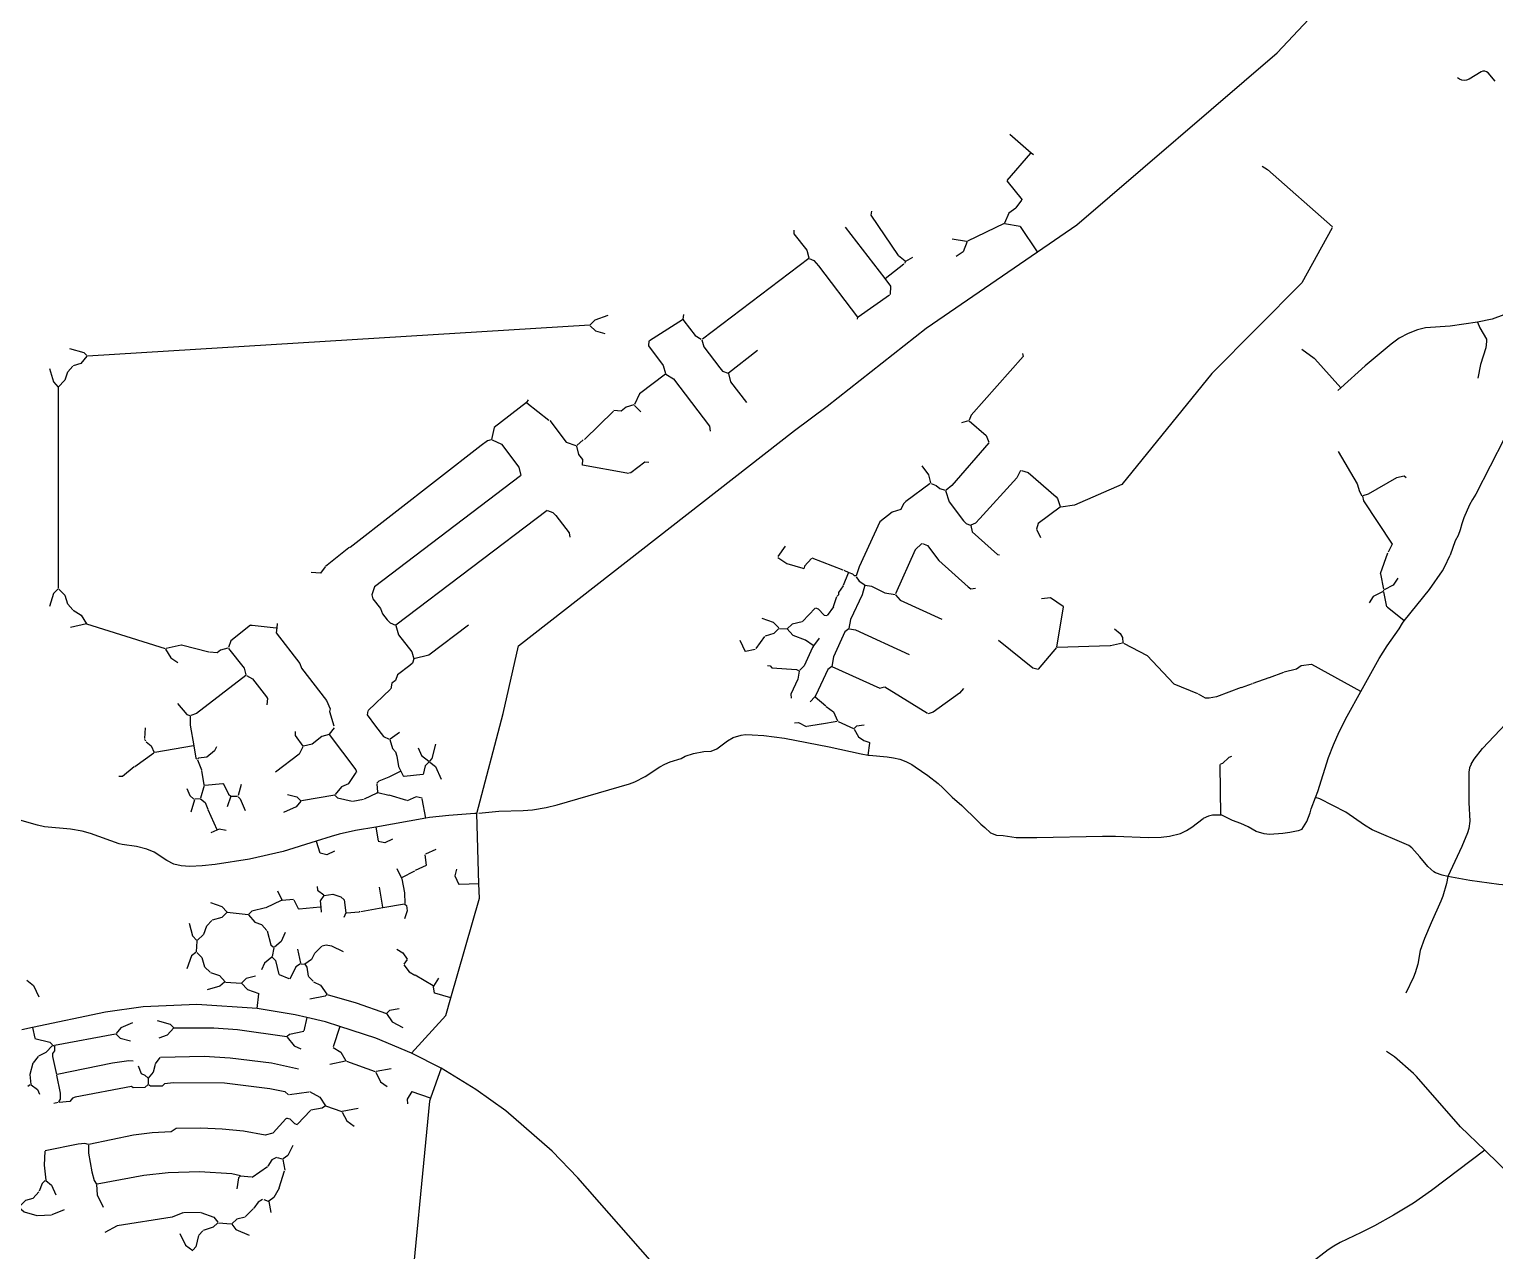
# Model space of a CAD drawing. Header units: metres. Extents: x 432891 to 477890, y 2556094 to 2581523.
# Drawn here: x 449231 to 452081, y 2573102 to 2575478 of the extents above; entities that cross this region are included whole.
import ezdxf

# ---------------------------------------------------------------- set-up
doc = ezdxf.new("R2010")
doc.units = ezdxf.units.M
doc.layers.add('W10_PIPE_DN200', color=8, linetype='Continuous')
doc.layers.add('W10_PIPE_DN250_400', color=3, linetype='Continuous')

msp = doc.modelspace()

# ---------------------------------------------------------------- linework, layer by layer
at = {"layer": 'W10_PIPE_DN200'}
for points in [[(451192.4, 2575045.4), (451268.4, 2575097.5), (451658.6, 2575432.2), (451771.1, 2575553.3), (451808.5, 2575628.4), (451840.5, 2575672.4)], [(452082.6, 2575377.4), (452068.9, 2575393.8), (452065.8, 2575395.6), (452062.2, 2575396.5), (452058.5, 2575396.4), (452055, 2575395.2), (452031.6, 2575380.9), (452026.7, 2575378.9), (452022, 2575378.4), (452017.3, 2575379.1), (452013, 2575380.9), (452009.3, 2575383.8)], [(451138.2, 2575274.3), (451179.9, 2575238.1)], [(451132.9, 2575184.1), (451179.2, 2575237.4)], [(451179.9, 2575238.1), (451184.2, 2575234.3)], [(451629.2, 2575211.7), (451639.2, 2575205.7), (451766.2, 2575093.7)], [(451132.2, 2575183.3), (451162.2, 2575146.3)], [(451150.9, 2575131.1), (451161.7, 2575145.5)], [(450869.2, 2575124.3), (450868.2, 2575116.3), (450921.2, 2575038.3)], [(451150.2, 2575130.3), (451136.2, 2575120.3), (451128.2, 2575101.3)], [(450718.2, 2575087.3), (450718.2, 2575080.3), (450743.2, 2575048.3), (450747.2, 2575033.3)], [(450818.2, 2575093.3), (450895, 2574993.1)], [(451127.2, 2575100.3), (451056.2, 2575066.3)], [(451128.2, 2575100.3), (451158.2, 2575095.3)], [(451192.4, 2575045.4), (451158.8, 2575094.5)], [(451706.6, 2574985.5), (451765.7, 2575092.8)], [(451026.2, 2575070.3), (451054.2, 2575066.3)], [(451055.2, 2575065.3), (451047.2, 2575045.3), (451034.2, 2575036.3)], [(450101.4, 2573952.7), (450152.5, 2574147.2), (450182.5, 2574278.7), (450719.5, 2574697.6), (450782.7, 2574744.9), (450975.8, 2574897), (451192.4, 2575045.4)], [(450747.2, 2575032.3), (450540.2, 2574875.3)], [(450748.2, 2575032.3), (450757.2, 2575028.3), (450766.2, 2575018.3), (450842.2, 2574918.3)], [(450895.8, 2574993.7), (450932.4, 2575021.7)], [(450934.5, 2575027), (450922, 2575037.7)], [(450935.2, 2575026.3), (450933.2, 2575022.3)], [(450949.2, 2575034.3), (450935.2, 2575026.3)], [(450895, 2574993.1), (450906.2, 2574978.3), (450905.2, 2574962.3)], [(450843, 2574918.9), (450904.4, 2574961.7)], [(451706.2, 2574984.7), (451531.2, 2574808.7), (451356.2, 2574592.7), (451264.2, 2574552.7), (451237.2, 2574548.7)], [(450356.2, 2574921.3), (450331.2, 2574912.3), (450322.2, 2574903.3)], [(450437.1, 2574872.9), (450501.4, 2574913.7)], [(450503.2, 2574923.3), (450502.2, 2574914.3)], [(450502.2, 2574914.3), (450504.2, 2574911.3), (450526.2, 2574882.3), (450538.2, 2574875.3)], [(450842.2, 2574918.3), (450841.2, 2574914.3)], [(452048, 2574908.6), (451995.1, 2574900.5), (451947, 2574897.4), (451931.5, 2574893.7), (451913.1, 2574886.6), (451895.9, 2574877), (451879.9, 2574865.4), (451829.5, 2574823.2), (451782.2, 2574780.8)], [(452112.7, 2574925.2), (452106.7, 2574924.6), (452099.2, 2574922.4), (452076.6, 2574914.4), (452048, 2574908.6)], [(452048, 2574908.6), (452052.4, 2574897.1), (452065.2, 2574875.4), (452065.8, 2574870.9), (452064.4, 2574858.5), (452054, 2574825.9), (452048.7, 2574799.6)], [(450321.2, 2574902.3), (449344.2, 2574842.3)], [(450322.2, 2574901.3), (450332.2, 2574891.3), (450350.2, 2574886.3)], [(449309.2, 2574857.3), (449337.2, 2574849.3), (449343.2, 2574843.3)], [(450436.2, 2574872.3), (450435.2, 2574862.3), (450464.2, 2574824.3), (450468.2, 2574808.3)], [(450539.2, 2574874.3), (450543.2, 2574860.3), (450574.2, 2574819.3), (450579.2, 2574813.3), (450590.2, 2574809.3)], [(450647.2, 2574853.3), (450591.2, 2574809.3)], [(451163.2, 2574847.7), (451164.2, 2574841.7), (451063.2, 2574727.7), (451059.2, 2574717.7)], [(451706.2, 2574855.7), (451730.2, 2574838.7)], [(449270.2, 2574818.3), (449278.2, 2574792.3), (449287.2, 2574782.3)], [(449305.9, 2574812.1), (449315.6, 2574822.6)], [(449343.2, 2574842.3), (449331.2, 2574828.3), (449316.2, 2574823.3)], [(451731.8, 2574836.9), (451730.2, 2574838.7)], [(451782.2, 2574780.8), (451731.8, 2574836.9)], [(449305.2, 2574811.3), (449300.2, 2574795.3), (449287.2, 2574782.3)], [(450468.2, 2574807.3), (450418.2, 2574769.3), (450408.2, 2574748.3)], [(450469.2, 2574807.3), (450484.2, 2574798.3), (450554.2, 2574706.3), (450555.2, 2574696.3)], [(450591.2, 2574808.3), (450595.2, 2574792.3), (450626.2, 2574752.3)], [(449287.2, 2574782.3), (449287.2, 2574390.3)], [(451782.2, 2574780.8), (451776, 2574775.2)], [(452167.3, 2574764.9), (452149.7, 2574747.9), (452138.5, 2574735.9), (452122.3, 2574714.5), (452100.7, 2574682.7), (452044.9, 2574573.6), (452038.1, 2574563.7), (452032.3, 2574553.4), (452021.7, 2574528.1), (452017.5, 2574516.2), (452014.5, 2574504.2), (452010.3, 2574493.4), (452004.8, 2574482.9), (451995, 2574455.3)], [(450198.2, 2574752.3), (450135.2, 2574703.3), (450130.2, 2574680.3)], [(450201.2, 2574757.3), (450198.2, 2574752.3)], [(450199.1, 2574751.7), (450241.5, 2574717.9)], [(450311, 2574680), (450367.6, 2574735.6)], [(450407.2, 2574747.3), (450392.2, 2574743.3), (450382.2, 2574735.3), (450368.2, 2574736.3)], [(450420.5, 2574734), (450408, 2574746.6)], [(450243.2, 2574717.3), (450275.2, 2574675.3), (450294.2, 2574668.3)], [(451058.2, 2574716.7), (451044.2, 2574712.7)], [(451059.2, 2574716.7), (451092.2, 2574687.7), (451097.2, 2574674.7)], [(450129.2, 2574679.3), (450122.2, 2574677.3), (450110.2, 2574668.3), (449855.2, 2574470.3)], [(450131.2, 2574679.3), (450149.2, 2574671.3), (450183.2, 2574626.3), (450187.2, 2574610.3)], [(450308.2, 2574679.3), (450296.2, 2574668.3)], [(450295.2, 2574667.3), (450299.2, 2574651.3), (450307.2, 2574641.3), (450306.2, 2574630.3)], [(451097.2, 2574673.7), (451025.2, 2574590.7), (451014.2, 2574581.7)], [(451777.2, 2574656.7), (451814.2, 2574593.7), (451818.2, 2574578.7), (451823.2, 2574570.7)], [(450393.3, 2574614.5), (450307.2, 2574630.1)], [(450436.2, 2574635.3), (450428.2, 2574636.3), (450401.2, 2574615.3), (450394.2, 2574614.3)], [(450967.2, 2574628.7), (450980.2, 2574611.7), (450984.2, 2574595.7)], [(451159.2, 2574619.7), (451152.2, 2574605.7), (451080.2, 2574526.7), (451071.2, 2574517.7), (451062.2, 2574513.7)], [(451161.2, 2574619.7), (451174.2, 2574615.7), (451228.2, 2574568.7), (451231.2, 2574565.7), (451236.2, 2574549.7)], [(450186.2, 2574609.3), (449902.2, 2574393.3), (449897.2, 2574378.3), (449899.2, 2574370.3), (449914.2, 2574351.3), (449918.2, 2574341.3), (449927.2, 2574329.3), (449933.2, 2574323.3), (449943.2, 2574319.3)], [(450983.2, 2574594.7), (450936.2, 2574559.7), (450931.2, 2574554.7), (450926.2, 2574543.7)], [(450985.2, 2574594.7), (450995.2, 2574590.7), (451002.2, 2574584.7), (451012.2, 2574581.7)], [(451909.2, 2574605.7), (451905.2, 2574608.7), (451890.2, 2574605.7), (451835.2, 2574573.7), (451825.2, 2574570.7)], [(451013.2, 2574580.7), (451020.2, 2574558.7), (451048.2, 2574521.7), (451053.2, 2574516.7), (451061.2, 2574513.7)], [(451824.2, 2574569.7), (451826.2, 2574560.7), (451882.2, 2574476.7), (451874.2, 2574460.7)], [(450238.2, 2574542.3), (449944.2, 2574319.3)], [(450239.2, 2574542.3), (450249.2, 2574538.3), (450255.2, 2574532.3), (450281.2, 2574498.3), (450282.2, 2574490.3)], [(450926.2, 2574543.7), (450909.2, 2574538.7), (450885.2, 2574519.7), (450845.2, 2574432.7), (450839.2, 2574414.7)], [(451236.2, 2574548.7), (451193.2, 2574516.7), (451190.2, 2574505.7), (451198.2, 2574489.7)], [(451062.2, 2574512.7), (451065.2, 2574500.7), (451114.2, 2574456.7), (451118.2, 2574455.7)], [(450967.2, 2574477.7), (450954.2, 2574465.7), (450916.2, 2574379.7)], [(450968.2, 2574477.7), (450978.2, 2574473.7), (451000.2, 2574444.7), (451057.2, 2574393.7), (451062.2, 2574389.7), (451071.2, 2574390.7)], [(449852.5, 2574469.7), (449807.1, 2574432.9)], [(449853.6, 2574469.9), (449852.5, 2574469.7)], [(450701.2, 2574472.7), (450687.2, 2574452.7)], [(450687.2, 2574450.7), (450704.2, 2574438.7)], [(450752.2, 2574448.7), (450739.2, 2574433.7), (450738.2, 2574429.7)], [(450814.3, 2574426), (450754.1, 2574449.3)], [(451859.5, 2574419.6), (451873.8, 2574459.7)], [(451905.4, 2574327.3), (451954.3, 2574388.4), (451979.8, 2574424.8), (451984, 2574431.5), (451995, 2574455.3)], [(449806.2, 2574432.3), (449797.2, 2574420.3), (449779.2, 2574421.3)], [(450736.2, 2574429), (450705.1, 2574438.4)], [(450736.2, 2574429), (450738.2, 2574429.7)], [(450814.6, 2574396.6), (450824.5, 2574420.7)], [(450815.2, 2574425.7), (450824.9, 2574421.7)], [(450824.9, 2574421.7), (450832.2, 2574418.7), (450836.2, 2574414.7)], [(450814.2, 2574395.7), (450805.2, 2574382.7), (450805.2, 2574377.7), (450802.2, 2574375.7)], [(450856.2, 2574396.7), (450851.2, 2574377.7), (450828.2, 2574329.7), (450825.2, 2574312.7)], [(450839.2, 2574414.7), (450836.2, 2574414.7)], [(450839.2, 2574412.7), (450845.2, 2574404.7), (450856.2, 2574397.7)], [(450857.2, 2574396.7), (450869.2, 2574394.7), (450895.2, 2574381.7), (450915.2, 2574378.7)], [(451859.2, 2574418.7), (451865.2, 2574388.7)], [(451893.2, 2574410.7), (451884.2, 2574396.7), (451866.2, 2574387.7)], [(449286.2, 2574389.3), (449278.2, 2574380.3), (449270.2, 2574355.3)], [(449288.2, 2574389.3), (449300.2, 2574377.3), (449305.2, 2574360.3)], [(450795.5, 2574355.6), (450801.9, 2574374.7)], [(450916.2, 2574377.7), (450925.2, 2574367.7), (451006.2, 2574330.7)], [(451200.2, 2574370.7), (451217.2, 2574372.7), (451242.2, 2574355.7)], [(451864.2, 2574384.7), (451845.2, 2574374.7), (451837.2, 2574362.7)], [(451864.7, 2574385.5), (451865.6, 2574386.8)], [(451865.2, 2574383.7), (451871.2, 2574354.7)], [(449315.6, 2574349.1), (449306, 2574359.6)], [(449316.2, 2574348.3), (449332.2, 2574338.3), (449342.2, 2574321.3)], [(450734.8, 2574326.4), (450759.5, 2574351.9)], [(450760.2, 2574352.7), (450765.2, 2574350.7), (450777.2, 2574338.7), (450782.2, 2574337.7)], [(450795.2, 2574354.7), (450783.2, 2574337.7)], [(451229.4, 2574276.6), (451243, 2574353.7)], [(451243, 2574353.7), (451242.2, 2574355.7)], [(451905.4, 2574327.3), (451872, 2574354)], [(449342.2, 2574321.3), (449311.2, 2574314.3)], [(449342.2, 2574321.3), (449495.2, 2574273.3)], [(449661.2, 2574319.3), (449623.2, 2574288.3), (449618.2, 2574275.3)], [(449661.2, 2574319.3), (449664.2, 2574319.2)], [(449664.2, 2574319.2), (449711.3, 2574314)], [(449712.3, 2574313.9), (449711.2, 2574304.3), (449757.2, 2574244.3), (449760.2, 2574235.3), (449809.2, 2574172.3), (449816.2, 2574156.3), (449815.2, 2574151.3)], [(449713.2, 2574322.3), (449712.3, 2574313.9)], [(449944.2, 2574318.3), (449949.2, 2574300.3), (449975.2, 2574267.3), (449979.2, 2574253.3)], [(450085.2, 2574319.3), (450008.2, 2574260.3), (449979.2, 2574253.3)], [(450656.2, 2574332.7), (450678.2, 2574324.7), (450689.2, 2574313.7)], [(450689.2, 2574312.7), (450679.2, 2574302.7), (450662.2, 2574297.7)], [(450690.2, 2574312.7), (450705.2, 2574311.7)], [(450734.2, 2574325.7), (450715.2, 2574320.7), (450705.2, 2574311.7)], [(450705.2, 2574311.7), (450716.2, 2574299.7), (450740.2, 2574290.7)], [(450825.2, 2574311.7), (450817.2, 2574305.7), (450795.2, 2574257.7), (450792.2, 2574238.7)], [(450826.2, 2574311.7), (450838.2, 2574309.7), (450942.2, 2574261.7)], [(451342.2, 2574311.7), (451353.2, 2574302.7), (451357.2, 2574294.7), (451358.2, 2574284.7)], [(451821, 2574189.7), (451843.6, 2574230.7), (451856.9, 2574254.3), (451872.1, 2574278.7), (451895.4, 2574312.1), (451901.9, 2574322.8), (451905.4, 2574327.3)], [(449526.2, 2574280.3), (449497.2, 2574273.3)], [(449580.3, 2574266.6), (449527.2, 2574280.1)], [(450613.2, 2574289.7), (450623.2, 2574267.7)], [(450644.7, 2574273.5), (450661.6, 2574296.8)], [(450756.5, 2574278.9), (450754.2, 2574275.7), (450738.2, 2574239.7), (450729.2, 2574230.7)], [(450755.7, 2574279.4), (450741, 2574290.1)], [(450767.2, 2574293.7), (450756.5, 2574278.9)], [(451116.2, 2574289.7), (451183.2, 2574235.7), (451193.2, 2574233.7)], [(451333.2, 2574278.6), (451230.2, 2574275.7)], [(451357.2, 2574283.7), (451334.2, 2574278.7)], [(451359.2, 2574283.7), (451405.2, 2574259.7), (451457.2, 2574204.7)], [(449496.2, 2574272.3), (449506.2, 2574255.3), (449520.2, 2574246.3)], [(449617.2, 2574274.3), (449603.2, 2574270.3), (449596.2, 2574265.3), (449581.2, 2574266.3)], [(449618.2, 2574273.3), (449649.2, 2574235.3), (449652.2, 2574222.3)], [(449979.2, 2574253.3), (449976.2, 2574245.3), (449971.2, 2574240.3), (449947.2, 2574222.3), (449943.2, 2574211.3), (449936.2, 2574206.3), (449934.2, 2574195.3)], [(450643.2, 2574271.7), (450624.2, 2574267.7)], [(451229.2, 2574275.7), (451193.2, 2574233.7)], [(449652.2, 2574221.3), (449556.2, 2574147.3), (449545.2, 2574143.3)], [(449653.2, 2574221.3), (449665.2, 2574214.3), (449692.2, 2574179.3), (449694.2, 2574176.3), (449693.2, 2574164.3)], [(450667.2, 2574240.7), (450672.2, 2574239.7), (450675.2, 2574235.7), (450723.2, 2574232.7), (450727.2, 2574230.7)], [(450728.2, 2574229.7), (450726.2, 2574213.7), (450712.2, 2574184.7), (450713.2, 2574176.7)], [(450792.2, 2574238.7), (450784.2, 2574232.7), (450761.2, 2574182.7), (450758.7, 2574179.7)], [(450792.2, 2574238.7), (450885.2, 2574196.7), (450894.2, 2574198.7)], [(451643.1, 2574217), (451671.2, 2574227.3)], [(451725.2, 2574242.7), (451705.2, 2574239.7), (451696.2, 2574233.7), (451672.2, 2574227.7)], [(451821, 2574189.7), (451726, 2574242.2)], [(449890, 2574153), (449933.6, 2574194.6)], [(450978.3, 2574147.2), (450895, 2574198.1)], [(451048.2, 2574195.7), (451040.2, 2574186.7), (450989.2, 2574149.7), (450979.2, 2574146.7)], [(451504.3, 2574185.1), (451458.1, 2574204.3)], [(451588.2, 2574197.7), (451540.2, 2574179.7), (451526.2, 2574176.7), (451519.2, 2574176.7), (451505.2, 2574184.7)], [(451589.1, 2574198), (451610.2, 2574205.3)], [(451642.2, 2574216.7), (451611.2, 2574205.7)], [(449519.2, 2574166.3), (449537.2, 2574145.3), (449543.2, 2574143.3)], [(450758.7, 2574179.7), (450750.2, 2574169.7)], [(450780.4, 2574161.3), (450759.4, 2574179.1)], [(451732.9, 2573983.7), (451737.2, 2573995.1), (451758.1, 2574061.7), (451767.7, 2574086.2), (451778.9, 2574111.2), (451794.7, 2574142.1), (451821, 2574189.7)], [(449544.2, 2574142.3), (449544.2, 2574124.3), (449551.1, 2574084.5)], [(449824, 2574122.3), (449815.5, 2574150.3)], [(449889.2, 2574152.3), (449888.2, 2574144.3), (449904.2, 2574122.3), (449920.2, 2574102.3), (449931.2, 2574097.3)], [(450781.2, 2574160.7), (450795.2, 2574150.7), (450803.2, 2574132.7)], [(452035.6, 2574048.4), (452041.7, 2574058.6), (452058, 2574079.2), (452103.3, 2574126.8), (452127.3, 2574153.3)], [(449456.2, 2574119.3), (449455.2, 2574098.3)], [(449748.2, 2574112.3), (449748.2, 2574104.3), (449763.2, 2574083.3)], [(449814.2, 2574106.3), (449800.2, 2574102.3), (449781.2, 2574087.3), (449764.2, 2574083.3)], [(449814.2, 2574106.3), (449866.2, 2574037.3), (449867.2, 2574033.3)], [(449814.8, 2574107.1), (449824.6, 2574119.5)], [(449951.2, 2574110.3), (449933.2, 2574097.3)], [(450105.7, 2573953.2), (450144.2, 2573957.4), (450191.6, 2573958.3), (450210.1, 2573959.9), (450236.2, 2573964.1), (450258.1, 2573969.4), (450398.8, 2574010.2), (450408.9, 2574014.3), (450428.9, 2574024.8), (450457.3, 2574043.3), (450467.1, 2574048.8), (450477.4, 2574053.1), (450498.9, 2574059.7), (450506.9, 2574064.2), (450522.9, 2574069.2), (450543.1, 2574073), (450557.3, 2574073.9), (450568.4, 2574078.5), (450589.1, 2574093.9), (450600.3, 2574100.6), (450615.7, 2574105.1), (450624.4, 2574106), (450637.1, 2574105.9), (450659.8, 2574104.1), (450700.1, 2574099), (450787.1, 2574082.1), (450849, 2574068.4), (450862.6, 2574066.4)], [(450719.2, 2574128.7), (450727.2, 2574129.7), (450742.2, 2574121.7)], [(450771.2, 2574126.5), (450743.2, 2574121.9)], [(450802.2, 2574131.7), (450772.2, 2574126.7)], [(450804.2, 2574131.7), (450834.2, 2574117.7)], [(450855.2, 2574124.7), (450840.2, 2574122.7), (450835.2, 2574117.7)], [(450835.2, 2574116.7), (450844.2, 2574101.7), (450854.2, 2574094.7), (450866.2, 2574090.7)], [(449457.5, 2574094), (449455, 2574096.6)], [(449458.2, 2574092.3), (449468.2, 2574084.3), (449474.2, 2574071.3)], [(449550.1, 2574084.3), (449475.2, 2574071.4)], [(449551.1, 2574084.5), (449555.2, 2574060.3), (449557.2, 2574058.3)], [(449595.2, 2574082.3), (449591.2, 2574074.3), (449576.2, 2574062.3), (449560.2, 2574060.3), (449558.2, 2574058.3)], [(449763.2, 2574082.3), (449756.2, 2574068.3), (449710.2, 2574033.3)], [(449932.2, 2574096.3), (449937.2, 2574079.3), (449943.2, 2574072.3), (449946.2, 2574064.3), (449949.2, 2574044.3), (449953.8, 2574035.1)], [(449987.2, 2574080.3), (449994.2, 2574065.3), (450008.2, 2574054.3)], [(450021.2, 2574087.3), (450014.2, 2574059.3), (450009.2, 2574054.3)], [(450862.6, 2574066.4), (450866.1, 2574089.7)], [(449436.1, 2574043.9), (449473.4, 2574070.7)], [(449558.2, 2574057.3), (449566.2, 2574037.3)], [(450008.2, 2574052.3), (450001.2, 2574045.3), (449997.2, 2574028.3)], [(450009.2, 2574053.3), (450008.2, 2574052.3)], [(450010.2, 2574052.3), (450021.2, 2574044.3), (450032.2, 2574019.3)], [(450862.6, 2574066.4), (450864.6, 2574066.1), (450899.6, 2574063), (450912.1, 2574061.2), (450924.2, 2574058.2), (450936.1, 2574053.7), (450947.5, 2574048), (450954.2, 2574043.7), (450978.6, 2574026.6), (450998.7, 2574010.7), (451008.2, 2574002.3), (451026.1, 2573984.1), (451045.2, 2573968.1), (451074.6, 2573939.2), (451081.7, 2573931.8), (451089.7, 2573925.6), (451100.9, 2573914.9), (451112.2, 2573910.5), (451125.5, 2573909.9), (451150.9, 2573906.1), (451190.6, 2573905.6), (451318.6, 2573908.6), (451344, 2573908.4), (451407.8, 2573905.6), (451432.6, 2573906.6), (451448.6, 2573908.7), (451470.1, 2573914), (451482.2, 2573919.4), (451492.3, 2573926), (451514.2, 2573943)], [(451547.2, 2574046.7), (451548.2, 2574048.7)], [(451569.2, 2574063.7), (451564.2, 2574061.7), (451552.2, 2574049.7), (451548.2, 2574048.7)], [(449435.2, 2574043.3), (449412.2, 2574024.3), (449405.2, 2574024.3)], [(449571.1, 2574008.3), (449566.4, 2574036.3)], [(449852.8, 2574011.1), (449866.7, 2574032.4)], [(449930.2, 2574023.3), (449911.2, 2574015.3), (449907.2, 2574011.3)], [(449931.1, 2574023.8), (449952.9, 2574034.7)], [(449953.8, 2574035.1), (449959.2, 2574024.3)], [(449996.3, 2574028.2), (449960.2, 2574024.4)], [(451549, 2573949.6), (451547.2, 2574046.7)], [(452035.6, 2574048.4), (452032.6, 2574041.5), (452031.3, 2574033.1), (452031.2, 2573974.2), (452032.8, 2573937.9), (452031.4, 2573923.2), (452028.6, 2573914.7), (452017.3, 2573888.1), (451990.4, 2573829.9)], [(449537.2, 2574001.3), (449543.2, 2573987.3), (449551.2, 2573980.3)], [(449571.2, 2574007.3), (449564.2, 2573982.3)], [(449572.2, 2574007.4), (449607.3, 2574011.2)], [(449608.2, 2574011.3), (449618.2, 2573990.3), (449623.2, 2573986.3)], [(449643.2, 2574009.3), (449637.2, 2573987.3)], [(449852.2, 2574010.3), (449838.2, 2574004.3), (449826.2, 2573989.3)], [(449907.2, 2573992.3), (449882.2, 2573980.3)], [(449907.2, 2574010.3), (449908.2, 2573994.3)], [(449908.2, 2573994.3), (449907.2, 2573992.3)], [(449552.2, 2573979.3), (449545.2, 2573955.3)], [(449563.2, 2573981.3), (449553.2, 2573980.3)], [(449564.2, 2573981.3), (449573.2, 2573974.3), (449578.2, 2573961.3)], [(449623.2, 2573986.3), (449616.2, 2573965.3)], [(449623.2, 2573986.3), (449636.2, 2573986.3)], [(449637.2, 2573985.3), (449641.2, 2573981.3), (449651.2, 2573958.3)], [(449759.2, 2573976.3), (449750.2, 2573965.3), (449725.2, 2573954.3)], [(449733.2, 2573989.3), (449751.2, 2573985.3), (449759.2, 2573977.3)], [(449825.2, 2573988.3), (449760.2, 2573977.3)], [(449826.2, 2573987.3), (449830.2, 2573983.3), (449859.2, 2573976.3)], [(449860.2, 2573976.5), (449881.3, 2573980.2)], [(451706, 2573921.6), (451715.8, 2573937.1), (451722.2, 2573953.8), (451724.3, 2573961.4), (451732.9, 2573983.7)], [(449789.3, 2573899), (449725.1, 2573878.8), (449659.5, 2573863.6), (449592.3, 2573853.5), (449567, 2573850.8), (449543, 2573849.4), (449526.1, 2573850.5), (449511.9, 2573854.2), (449498.3, 2573861), (449474.1, 2573877.7), (449459.8, 2573883.5), (449439.8, 2573888.4), (449411.7, 2573892), (449406, 2573893.3), (449350, 2573913.6), (449334, 2573918.2), (449311.1, 2573922.3), (449260.8, 2573926.7), (449246.7, 2573930), (449159.6, 2573954.8)], [(449578.6, 2573960.4), (449595.7, 2573921.4)], [(450002.1, 2573943.5), (449904.8, 2573926.2)], [(451549, 2573949.6), (451532.3, 2573949.3), (451524.7, 2573947.4), (451514.2, 2573943)], [(451706, 2573921.6), (451699.1, 2573918.9), (451682.8, 2573915.4), (451669, 2573913.5), (451643.7, 2573911.9), (451632.9, 2573912.8), (451617.2, 2573917.6), (451601.6, 2573926.6), (451587.8, 2573933), (451571.2, 2573939.2), (451550.7, 2573949.6), (451549, 2573949.6)], [(449596.1, 2573920.5), (449584.2, 2573915.3)], [(449614.2, 2573919.3), (449600.2, 2573922.3), (449596.1, 2573920.5)], [(449904.8, 2573926.2), (449865.4, 2573919.3), (449833.8, 2573912.3), (449818.3, 2573908.1), (449789.3, 2573899)], [(449904.8, 2573926.2), (449909.5, 2573899.4)], [(449789.3, 2573899), (449796.4, 2573876.4)], [(449824.7, 2573879.4), (449809.7, 2573872.4), (449796.7, 2573875.4)], [(449937.7, 2573902.4), (449922.7, 2573895.4), (449909.7, 2573898.4)], [(450021.7, 2573882.4), (450001.7, 2573873.4)], [(450002.7, 2573851.4), (449981.7, 2573841.4)], [(450000.7, 2573872.4), (450002.7, 2573852.4)], [(449945.7, 2573845.4), (449954.5, 2573827.9)], [(449954.5, 2573827.9), (449955.7, 2573825.4), (449960.7, 2573798.4), (449961.7, 2573777.4)], [(449955.4, 2573828.3), (449980.8, 2573841)], [(450061.7, 2573844.4), (450058.7, 2573831.4), (450066.7, 2573814.4)], [(451990.4, 2573829.9), (451987.6, 2573816.4), (451980.4, 2573791.5), (451976.8, 2573782), (451957.8, 2573739.8), (451945.2, 2573709.4), (451936.6, 2573686.1), (451931.7, 2573659.6), (451926.9, 2573642.8), (451923.6, 2573634.2), (451908.6, 2573602.8)], [(449713.7, 2573802.4), (449722.7, 2573783.4)], [(449790.7, 2573810.4), (449791.7, 2573803.4), (449803.7, 2573794.4)], [(449803.7, 2573793.4), (449796.7, 2573782.4), (449797.8, 2573770.3)], [(449804.7, 2573793.4), (449821.7, 2573795.4), (449836.7, 2573790.4), (449843.7, 2573784.4), (449846.7, 2573759.4)], [(449918.8, 2573770.1), (449911.9, 2573809.5)], [(450105.6, 2573815.6), (450067.7, 2573814.5)], [(449583.7, 2573779.4), (449605.7, 2573771.4), (449615.7, 2573760.4)], [(449690.7, 2573769.4), (449663.7, 2573762.4), (449657.7, 2573756.4)], [(449691.6, 2573769.9), (449721.3, 2573784)], [(449744.7, 2573785.4), (449722.7, 2573783.4)], [(449745.7, 2573784.4), (449754.7, 2573766.4)], [(449796.8, 2573770.2), (449755.7, 2573766.5)], [(449797.8, 2573770.3), (449798.7, 2573760.4)], [(449919, 2573769.1), (449875.7, 2573761.4)], [(449960.7, 2573776.4), (449919, 2573769.1)], [(449961.7, 2573776.4), (449964.7, 2573773.4), (449965.7, 2573763.4), (449960.7, 2573747.4)], [(449541.7, 2573739.4), (449548.7, 2573714.4), (449556.7, 2573705.4)], [(449576.4, 2573734.2), (449586, 2573744.7)], [(449615.7, 2573760.4), (449605.7, 2573750.4), (449586.7, 2573745.4)], [(449615.7, 2573760.4), (449656.7, 2573756.4)], [(449657.7, 2573755.4), (449669.7, 2573741.4), (449682.7, 2573736.4)], [(449693, 2573725.2), (449683.3, 2573735.7)], [(449846.7, 2573759.4), (449842.7, 2573750.4)], [(449847.7, 2573759.6), (449872.7, 2573761.3)], [(449873.7, 2573761.4), (449872.7, 2573761.3)], [(449575.7, 2573733.4), (449569.7, 2573717.4), (449557.7, 2573705.4)], [(449693.7, 2573724.4), (449700.7, 2573697.4), (449705.7, 2573692.4)], [(449728.7, 2573721.4), (449720.7, 2573703.4), (449707.7, 2573692.4)], [(449554.7, 2573682.4), (449546.7, 2573675.4), (449537.7, 2573650.4)], [(449556.7, 2573704.4), (449555.7, 2573683.4)], [(449556.7, 2573682.4), (449566.7, 2573672.4), (449571.7, 2573654.4)], [(449706.7, 2573691.4), (449703.7, 2573674.4)], [(449752.7, 2573688.4), (449758.7, 2573661.4)], [(449785.7, 2573680.4), (449779.7, 2573668.4), (449766.7, 2573659.4)], [(449786.4, 2573681.2), (449800, 2573694.7)], [(449800.7, 2573695.4), (449808.7, 2573697.4), (449818.7, 2573695.4), (449841.7, 2573684.4)], [(449945.7, 2573688.4), (449957.7, 2573681.4), (449965.7, 2573669.4)], [(449572.4, 2573653.8), (449582.9, 2573644.1)], [(449702.7, 2573673.4), (449688.7, 2573661.4), (449682.7, 2573648.4)], [(449703.7, 2573673.4), (449709.7, 2573666.4), (449716.7, 2573639.4)], [(449758.7, 2573660.4), (449749.7, 2573654.4), (449737.7, 2573630.4)], [(449759.7, 2573660.4), (449766.7, 2573659.4)], [(449766.7, 2573659.4), (449770.7, 2573653.4), (449773.7, 2573636.4)], [(449965.7, 2573668.4), (449959.7, 2573659.4)], [(449959.7, 2573658.4), (449969.7, 2573644.4), (449980.7, 2573638.4)], [(449226.3, 2573628.1), (449239.3, 2573618.1), (449249.3, 2573596.1)], [(449610.7, 2573624.4), (449601.7, 2573616.4), (449576.7, 2573609.4)], [(449583.7, 2573643.4), (449600.7, 2573637.4), (449611.7, 2573625.4)], [(449612.7, 2573624.4), (449643.7, 2573622.4)], [(449670.7, 2573636.4), (449652.7, 2573631.4), (449643.7, 2573622.4)], [(449643.7, 2573622.4), (449655.7, 2573610.4), (449677.7, 2573602.4)], [(449736.7, 2573630.8), (449717.6, 2573639)], [(449783, 2573626.2), (449774.4, 2573635.7)], [(449783.7, 2573625.4), (449797.7, 2573618.4), (449809.7, 2573601.4)], [(450016.6, 2573617.3), (449981.6, 2573638)], [(450026.7, 2573632.4), (450017.5, 2573616.8)], [(449674.4, 2573573.3), (449677.5, 2573601.5)], [(449809.7, 2573600.4), (449806.7, 2573597.4), (449776.7, 2573591.4)], [(449810.7, 2573600.4), (449866.7, 2573584.4), (449925.7, 2573563.4)], [(450017.5, 2573616.8), (450016.7, 2573615.4), (450018.7, 2573603.4)], [(450050.9, 2573594.2), (450019.6, 2573603.1)], [(449950.7, 2573572.4), (449931.7, 2573569.4), (449925.7, 2573563.4)], [(449237.3, 2573536.4), (449241.7, 2573515.6)], [(449431.9, 2573545.6), (449408.9, 2573535.6), (449399.9, 2573524.6)], [(449479.9, 2573549.6), (449504.9, 2573542.6), (449511.9, 2573535.6)], [(449511.9, 2573535.6), (449498.9, 2573521.6), (449482.9, 2573515.6)], [(449511.9, 2573535.6), (449589.9, 2573535.6), (449635.9, 2573532.6), (449731.9, 2573518.6)], [(449771.1, 2573555.5), (449765.1, 2573529.6)], [(449835.1, 2573538.1), (449822.3, 2573498.5)], [(449925.7, 2573563.4), (449936.7, 2573547.4), (449957.7, 2573536.4)], [(449241.9, 2573514.6), (449270.9, 2573507.6), (449275.9, 2573502.6)], [(449398.9, 2573523.6), (449279.9, 2573501.6)], [(449399.9, 2573523.6), (449407.9, 2573515.6), (449427.9, 2573510.6)], [(449764.9, 2573528.6), (449736.9, 2573522.6), (449732.9, 2573518.6)], [(449732.9, 2573517.6), (449745.9, 2573500.6), (449758.9, 2573494.6)], [(449248.3, 2573479.8), (449238.5, 2573467.4)], [(449275.9, 2573501.6), (449262.9, 2573487.6), (449248.9, 2573480.6)], [(449279.9, 2573500.6), (449279.9, 2573490.6), (449275.9, 2573485.6), (449275.9, 2573479.6), (449283.9, 2573444.6)], [(449276.9, 2573501.6), (449278.9, 2573501.6)], [(449485.9, 2573478.6), (449570.9, 2573480.6), (449621.9, 2573477.6), (449701.9, 2573467.6), (449754.9, 2573455.6)], [(449821.9, 2573497.6), (449836.9, 2573488.6), (449846.9, 2573471.6)], [(450031.9, 2573457.1), (449974.2, 2573486.2)], [(451929, 2573441), (451923.8, 2573446.9), (451886.7, 2573479.5), (451871.2, 2573489.6)], [(449237.9, 2573466.6), (449231.9, 2573444.6)], [(449432.9, 2573470.6), (449424.9, 2573471.6), (449392.9, 2573466.6), (449284.9, 2573444.6)], [(449442.9, 2573461.6), (449448.9, 2573446.6), (449455.9, 2573443.6), (449461.9, 2573437.6)], [(449475.9, 2573464.6), (449471.9, 2573449.6), (449461.9, 2573437.6)], [(449476.5, 2573465.4), (449485.3, 2573477.8)], [(449845.9, 2573470.6), (449815.9, 2573464.6)], [(449847.9, 2573470.6), (449903.9, 2573450.6)], [(449934.9, 2573455.6), (449905.9, 2573450.6)], [(450031.9, 2573457.1), (450011.4, 2573398.7)], [(450953.6, 2572505.1), (450871, 2572593.9), (450718.5, 2572766.1), (450598.3, 2572902.4), (450297.7, 2573243.6), (450248.1, 2573295.6), (450157.9, 2573374.3), (450099.3, 2573416), (450031.9, 2573457.1)], [(449232.9, 2573424.6), (449227.9, 2573421.6)], [(449231.9, 2573444.6), (449233.9, 2573425.6)], [(449234.9, 2573424.6), (449246.9, 2573415.6), (449250.9, 2573406.6)], [(449283.9, 2573443.6), (449290.9, 2573408.6), (449290.9, 2573396.6), (449287.9, 2573391.6)], [(449429.9, 2573421.6), (449319.9, 2573400.6), (449314.9, 2573398.6), (449309.9, 2573392.6), (449288.9, 2573390.6)], [(449461.9, 2573425.6), (449455.9, 2573419.6), (449432.9, 2573418.6), (449429.9, 2573421.6)], [(449461.9, 2573437.6), (449461.9, 2573426.6)], [(449462.9, 2573425.6), (449466.9, 2573422.6), (449489.9, 2573422.6), (449494.9, 2573427.6), (449510.9, 2573429.6), (449610.9, 2573428.6), (449698.9, 2573417.6), (449727.9, 2573411.6), (449734.9, 2573405.6)], [(449904.9, 2573449.6), (449913.9, 2573430.6), (449926.9, 2573421.6)], [(452062.3, 2573297.8), (452014.8, 2573343.2), (451929, 2573441)], [(449736.9, 2573405.8), (449774.9, 2573411.4)], [(449775.9, 2573411.6), (449795.9, 2573400.6), (449806.9, 2573383.6)], [(449974.9, 2573411.6), (449965.9, 2573396.6), (449966.9, 2573387.6)], [(450011.4, 2573398.7), (450009.4, 2573393.2), (449967.3, 2572957.1)], [(450011.4, 2573398.7), (449975.9, 2573411.3)], [(449286.9, 2573390.6), (449278.9, 2573388.6)], [(449752.6, 2573348.3), (449778.2, 2573374.9)], [(449806.9, 2573383.6), (449800.9, 2573379.6), (449778.9, 2573375.6)], [(449806.9, 2573383.6), (449838.9, 2573372.6)], [(449870.9, 2573378.6), (449839.9, 2573372.6)], [(449839.9, 2573371.6), (449848.9, 2573354.6), (449862.9, 2573344.6)], [(449704.9, 2573330.6), (449689.9, 2573326.6), (449647.9, 2573334.6), (449605.9, 2573338.6), (449564.9, 2573340.6), (449516.9, 2573339.6), (449506.9, 2573333.6), (449469.9, 2573331.6), (449433.9, 2573326.6), (449346.9, 2573308.6)], [(449705.6, 2573331.3), (449730.3, 2573358.8)], [(449732.9, 2573359.6), (449730.3, 2573358.8)], [(449732.9, 2573359.6), (449737.9, 2573358.6), (449746.9, 2573349.6), (449751.9, 2573347.6)], [(449345.9, 2573308.6), (449338.9, 2573310.6), (449325.9, 2573309.6), (449261.9, 2573296.6)], [(449345.9, 2573307.6), (449345.9, 2573291.6), (449352.9, 2573255.6), (449356.9, 2573238.6), (449361.9, 2573231.6)], [(449260.9, 2573295.6), (449259.9, 2573268.6), (449262.9, 2573239.6)], [(449711.9, 2573283.6), (449702.9, 2573278.6), (449694.9, 2573266.6)], [(449712.9, 2573283.6), (449722.9, 2573280.6)], [(449723.9, 2573279.6), (449727.9, 2573258.6)], [(449743.9, 2573306.6), (449733.9, 2573287.6), (449724.9, 2573280.6)], [(452062.3, 2573297.8), (451958.6, 2573219.5), (451923.8, 2573194.5), (451884.9, 2573171), (451847.4, 2573150.2), (451821.8, 2573137.2), (451780.9, 2573118.3), (451768.3, 2573110.9), (451757.7, 2573103.5), (451720.6, 2573075.1)], [(452251.6, 2573140), (452172.7, 2573186.6), (452143.3, 2573218.3), (452062.3, 2573297.8)], [(449641.9, 2573247.6), (449624.9, 2573251.6), (449561.9, 2573255.6), (449500.9, 2573253.6), (449453.9, 2573248.6), (449362.9, 2573231.6)], [(449664.7, 2573245.2), (449694.1, 2573266)], [(449717.2, 2573224.5), (449727.6, 2573257.6)], [(449261.9, 2573238.6), (449255.9, 2573232.6), (449249.9, 2573217.6)], [(449262.9, 2573238.6), (449273.9, 2573229.6), (449282.9, 2573210.6)], [(449361.9, 2573230.6), (449362.9, 2573210.6), (449374.9, 2573186.6)], [(449641.9, 2573247.6), (449637.9, 2573243.6), (449634.9, 2573222.6)], [(449641.9, 2573247.6), (449662.9, 2573245.6)], [(449716.9, 2573223.6), (449706.9, 2573205.6), (449696.9, 2573198.6)], [(449237.9, 2573203.6), (449223.9, 2573199.6), (449210.9, 2573186.6)], [(449238.6, 2573204.4), (449249.3, 2573216.8)], [(449684.9, 2573201.6), (449675.9, 2573196.6), (449667.9, 2573184.6)], [(449686.9, 2573201.6), (449695.9, 2573198.6)], [(449696.9, 2573197.6), (449700.9, 2573176.6)], [(449210.9, 2573186.6), (449220.9, 2573177.6), (449245.9, 2573170.6)], [(449246.9, 2573170.6), (449273.9, 2573171.6)], [(449298.9, 2573181.6), (449274.9, 2573171.6)], [(449529.9, 2573175.6), (449508.9, 2573167.6), (449401.9, 2573150.6), (449377.9, 2573137.6)], [(449563.9, 2573176.5), (449530.9, 2573175.7)], [(449564.9, 2573176.6), (449589.9, 2573167.6), (449597.9, 2573157.6)], [(449650.9, 2573167.6), (449634.9, 2573163.6), (449624.9, 2573154.6)], [(449651.6, 2573168.3), (449667.2, 2573183.9)], [(449560.6, 2573132.4), (449568.3, 2573140.8)], [(449597.9, 2573156.6), (449588.9, 2573147.6), (449568.9, 2573141.6)], [(449598.9, 2573156.6), (449623.9, 2573154.6)], [(449624.9, 2573153.6), (449632.9, 2573143.6), (449658.9, 2573132.6)], [(449523.9, 2573135.6), (449534.9, 2573112.6), (449548.9, 2573102.6)], [(449559.9, 2573131.6), (449554.9, 2573109.6), (449549.9, 2573103.6)]]:
    msp.add_lwpolyline(points, dxfattribs=at)
at = {"layer": 'W10_PIPE_DN250_400'}
for points in [[(449909.2, 2573993.3), (449930.2, 2573988.3)], [(449965.3, 2573977.6), (449931.2, 2573988)], [(449995.2, 2573982.3), (449983.2, 2573985.3), (449966.2, 2573977.3)], [(450002.1, 2573943.5), (449995.4, 2573981.3)], [(451910, 2573892.5), (451842.9, 2573920.9), (451827.9, 2573929.6), (451791.6, 2573955.5), (451741.5, 2573981), (451732.9, 2573983.7)], [(450097.4, 2573952.4), (450047.1, 2573949), (450009.7, 2573944.8), (450002.1, 2573943.5)], [(450101.4, 2573952.6), (450097.4, 2573952.4)], [(450105.6, 2573815.6), (450101.4, 2573952.6)], [(451990.4, 2573829.9), (451979.2, 2573832.7), (451966, 2573837), (451963, 2573838.8), (451951.5, 2573849.3), (451935.9, 2573868.6), (451920, 2573886.1), (451914.5, 2573890.5), (451910, 2573892.5)], [(452175.8, 2573806.2), (452138.4, 2573811.4), (452111.1, 2573812.5), (452089.7, 2573814.4), (452032.8, 2573822.1), (451990.4, 2573829.9)], [(450050.9, 2573594.2), (450106.4, 2573787.9), (450105.6, 2573815.6)], [(449974.2, 2573486.2), (450041, 2573559.6), (450050.9, 2573594.2)], [(449674.4, 2573573.3), (449557, 2573581), (449452.5, 2573576.4), (449379.1, 2573566.1), (449237.3, 2573536.4)], [(449771.1, 2573555.5), (449748.4, 2573560.8), (449674.4, 2573573.3)], [(449237.3, 2573536.4), (449216.3, 2573532)], [(449835.1, 2573538.1), (449807.4, 2573547.1), (449771.1, 2573555.5)], [(449974.2, 2573486.2), (449905.3, 2573515.4), (449835.1, 2573538.1)]]:
    msp.add_lwpolyline(points, dxfattribs=at)

doc.saveas('drawing.dxf')
